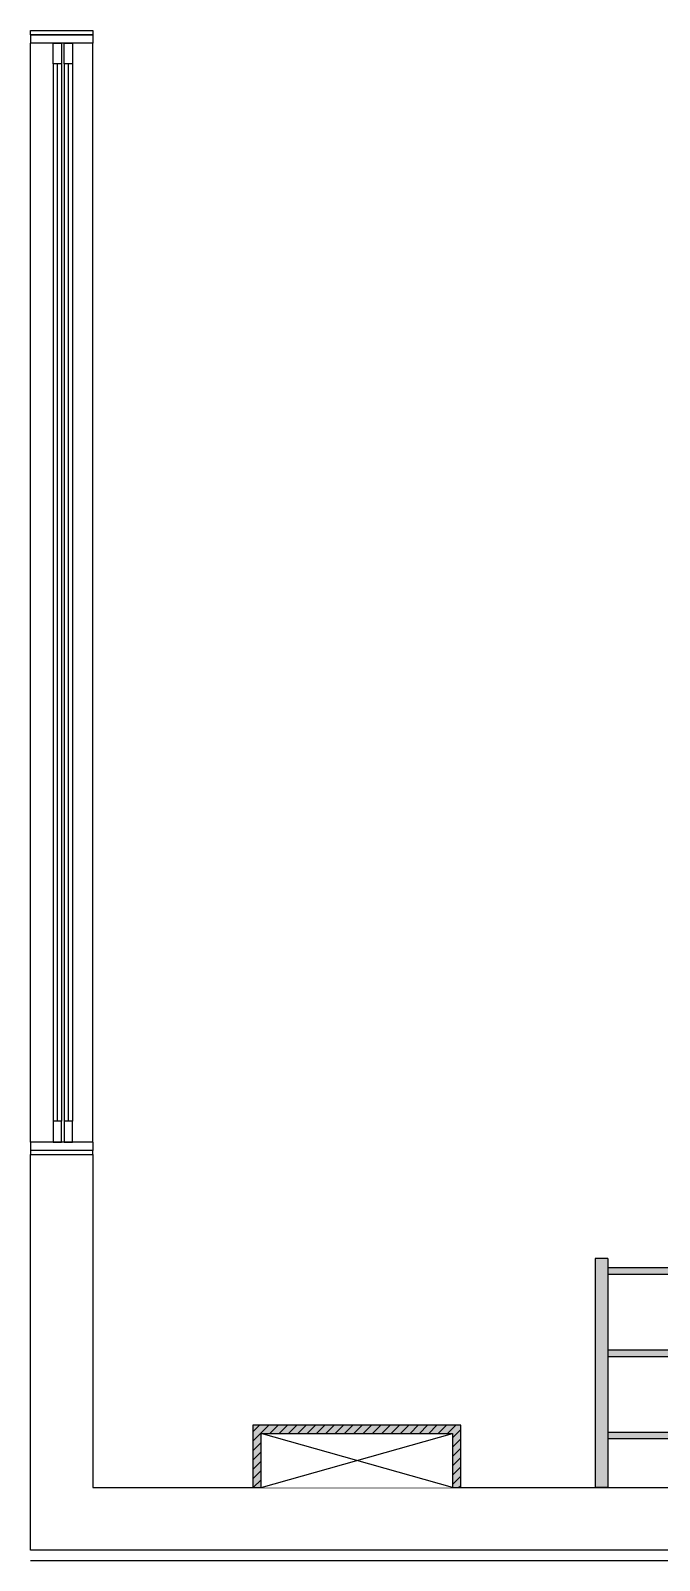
# Model space of a CAD drawing. Header units: inches. Extents: x -55 to 600, y -103 to 167.
# Drawn here: x 553.403 to 554.915, y 40.901 to 44.576 of the extents above; entities that cross this region are included whole.
import ezdxf

# ---------------------------------------------------------------- set-up
doc = ezdxf.new("R2010")
doc.units = ezdxf.units.IN
doc.header["$MEASUREMENT"] = 0
doc.set_wipeout_variables(frame=1)
for name, color, linetype in [('AI-Caixilhos', 2, 'Continuous'), ('AI-Hatch mob', 254, 'Continuous'), ('AI-Mob', 2, 'Continuous'), ('AI-Pen 05', 5, 'Continuous')]:
    doc.layers.add(name, color=color, linetype=linetype)

# ---------------------------------------------------------------- blocks, each defined once
blk = doc.blocks.new('*U93')
at = {"ltscale": 0.5}
for p, q in [((0.002, 2.68), (-0.148, 2.68)), ((-0.148, 2.68), (0.002, 2.68)), ((-0.148, 2.68), (-0.148, 2.66)), ((-0.148, 2.66), (0.002, 2.66)), ((0.002, 2.68), (0.002, 2.66)), ((-0.148, 0.02), (0.002, 0.02)), ((-0.148, 0.02), (-0.148, 0)), ((-0.148, 0), (0.002, 0)), ((0.002, 0.02), (0.002, 0))]:
    blk.add_line(p, q, dxfattribs=at)
at = {"color": 1, "ltscale": 0.25}
for p, q in [((-0.148, 0.02), (-0.148, 2.66)), ((0.002, 0.02), (0.002, 2.66)), ((-0.0985, 2.61), (-0.0985, 0.07)), ((-0.0785, 2.61), (-0.0785, 0.07)), ((-0.072, 2.61), (-0.072, 0.07)), ((-0.052, 2.61), (-0.052, 0.07))]:
    blk.add_line(p, q, dxfattribs=at)
at = {"color": 252, "ltscale": 0.25}
for p, q in [((-0.0885, 2.61), (-0.0885, 0.07)), ((-0.062, 2.61), (-0.062, 0.07))]:
    blk.add_line(p, q, dxfattribs=at)
at = {"color": 1, "ltscale": 0.25}
for points in [[(-0.148, 2.68), (0.002, 2.68), (0.002, 2.69), (-0.148, 2.69)], [(-0.148, 0), (0.002, 0), (0.002, -0.01), (-0.148, -0.01)]]:
    blk.add_lwpolyline(points, close=True, dxfattribs=at)
at = {"ltscale": 0.25}
for points in [[(-0.0785, 2.66), (-0.0985, 2.66), (-0.0985, 2.61), (-0.0785, 2.61)], [(-0.052, 2.66), (-0.072, 2.66), (-0.072, 2.61), (-0.052, 2.61)], [(-0.0985, 0.07), (-0.0785, 0.07), (-0.0785, 0.02), (-0.0985, 0.02)], [(-0.072, 0.07), (-0.052, 0.07), (-0.052, 0.02), (-0.072, 0.02)]]:
    blk.add_lwpolyline(points, close=True, dxfattribs=at)
blk = doc.blocks.new('ESPALDAR ALONGAMENTO')
at = {"layer": 'AI-Hatch mob'}
for points in [[(-32.824, 6.2341), (-32.794, 6.2341), (-32.794, 6.7841), (-32.824, 6.7841)], [(-31.854, 6.2341), (-31.824, 6.2341), (-31.824, 6.7841), (-31.854, 6.7841)], [(-32.794, 6.7466), (-31.854, 6.7466), (-31.854, 6.7616), (-32.794, 6.7616)], [(-32.794, 6.5491), (-31.854, 6.5491), (-31.854, 6.5641), (-32.794, 6.5641)], [(-32.794, 6.3516), (-31.854, 6.3516), (-31.854, 6.3666), (-32.794, 6.3666)]]:
    blk.add_hatch(color=254, dxfattribs=at).paths.add_polyline_path(points)
for p, q in [((-32.824, 6.2341), (-32.824, 6.7841)), ((-32.824, 6.7841), (-32.794, 6.7841)), ((-31.854, 6.7841), (-31.824, 6.7841)), ((-31.824, 6.7841), (-31.824, 6.2341)), ((-32.824, 6.2341), (-32.794, 6.2341)), ((-31.854, 6.2341), (-31.824, 6.2341))]:
    blk.add_line(p, q)
for points in [[(-32.794, 6.2341), (-32.794, 6.7841)], [(-31.854, 6.7841), (-31.854, 6.2341)]]:
    blk.add_lwpolyline(points)
for points in [[(-32.794, 6.7466), (-32.794, 6.7616), (-31.854, 6.7616), (-31.854, 6.7466)], [(-32.794, 6.5491), (-32.794, 6.5641), (-31.854, 6.5641), (-31.854, 6.5491)], [(-32.794, 6.3516), (-32.794, 6.3666), (-31.854, 6.3666), (-31.854, 6.3516)]]:
    blk.add_lwpolyline(points, close=True)
blk = doc.blocks.new('PILARETE EM MADEIRA - DIMENSIONÁVEL')
blk.add_wipeout([(0.02, 0), (0.48, 0), (0.48, 0.13), (0.02, 0.13)])
at = {"layer": 'AI-Hatch mob', "true_color": 0x836344}
blk.add_hatch(color=37, dxfattribs=at).paths.add_polyline_path([(0.02, 0), (0.02, 0.13), (0.48, 0.13), (0.48, 0), (0.5, 0), (0.5, 0.15), (0, 0.15), (0, 0)])
at = {"layer": 'AI-Hatch mob'}
h = blk.add_hatch(dxfattribs=at)
h.set_pattern_fill('ANSI31', color=1, scale=0.005, angle=180.0003)
h.set_pattern_definition([(225.000259, (-52.378875, 64.384175), (0.011225371, -0.0112252694), [])])
h.paths.add_polyline_path([(0.02, 0), (0.02, 0.13), (0.48, 0.13), (0.48, 0), (0.5, 0), (0.5, 0.15), (0, 0.15), (0, 0)])
blk.add_lwpolyline([(0.02, 0), (0.02, 0.13), (0.48, 0.13), (0.48, 0), (0.5, 0), (0.5, 0.15), (0, 0.15), (0, 0), (0.02, 0)])
at = {"layer": 'AI-Hatch mob', "color": 1}
for p, q in [((0.02, 0), (0.48, 0.13)), ((0.48, 0), (0.02, 0.13))]:
    blk.add_line(p, q, dxfattribs=at)
blk = doc.blocks.new('HFGFDA')
blk.add_lwpolyline([(309.9059, -61.2827), (321.0556, -61.2827)])
blk.add_lwpolyline([(309.9059, -61.2827), (321.0556, -61.2827)])
at = {"layer": 'AI-Pen 05'}
blk.add_lwpolyline([(315.6109, -61.1077), (315.6109, -61.2577), (309.9059, -61.2577), (309.9059, -60.3077), (310.0559, -60.3077), (310.0559, -61.1077), (315.6109, -61.1077)], dxfattribs=at)
at = {"layer": 'AI-Caixilhos', "xscale": -1}
blk.add_blockref('*U93', (309.9079, -60.2977), dxfattribs=at)
at = {"layer": 'AI-Mob', "xscale": -1}
blk.add_blockref('ESPALDAR ALONGAMENTO', (279.4393, -67.3417), dxfattribs=at)
at = {"layer": 'AI-Mob'}
blk.add_blockref('PILARETE EM MADEIRA - DIMENSIONÁVEL', (310.4399, -61.1077), dxfattribs=at)

msp = doc.modelspace()

# ---------------------------------------------------------------- block references
msp.add_blockref('HFGFDA', (243.497, 102.1832))

doc.saveas('drawing.dxf')
